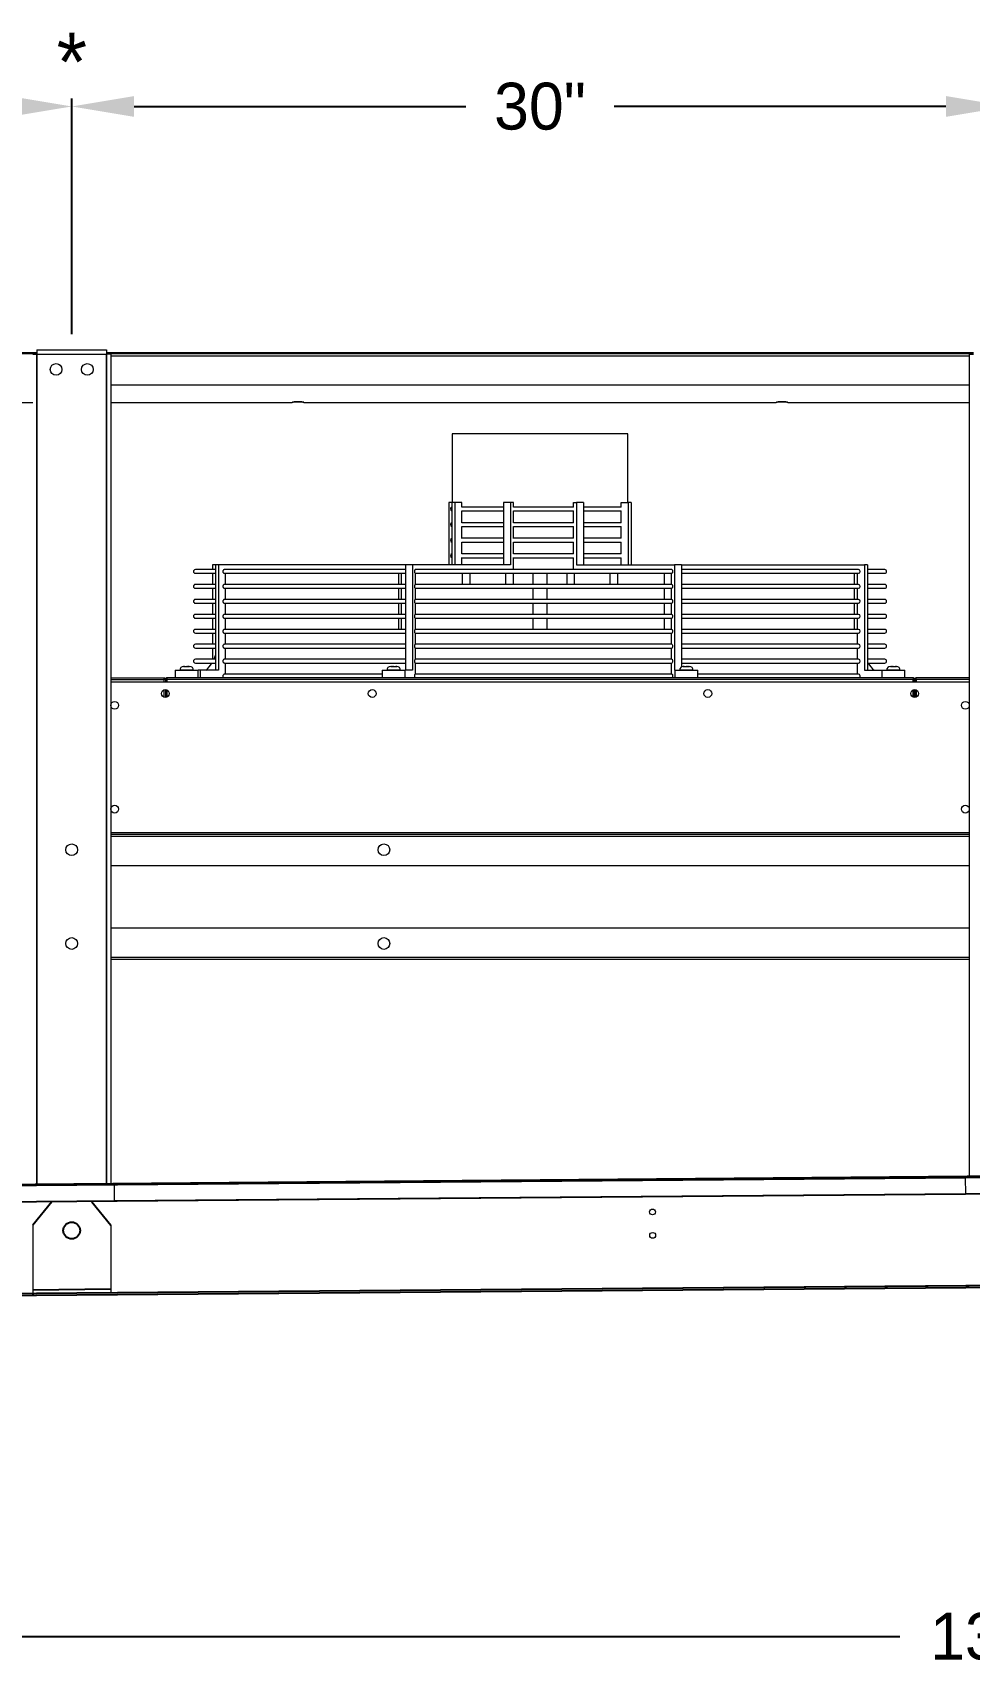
# Model space of a CAD drawing. Extents: x 6 to 271, y -23 to 146.
# Drawn here: x 154.5 to 184.5, y 37 to 89.3 of the extents above; entities that cross this region are included whole.
import ezdxf
from ezdxf.enums import TextEntityAlignment as Align

# ---------------------------------------------------------------- set-up
doc = ezdxf.new("R2010")
doc.units = 0
doc.header["$MEASUREMENT"] = 0
doc.layers.get('0').update_dxf_attribs({"linetype": 'CONTINUOUS'})
doc.layers.get('Defpoints').update_dxf_attribs({"linetype": 'CONTINUOUS'})
doc.dimstyles.get("Standard").update_dxf_attribs({"dimtxt": 1.5, "dimasz": 2, "dimexe": 0.25, "dimexo": 0.5, "dimgap": 0.75, "dimtad": 0, "dimtih": 1, "dimtoh": 1, "dimdec": 4, "dimzin": 0, "dimdsep": 46, "dimlunit": 5, "dimtxsty": 'STANDARD', "dimcen": 0.125, "dimclrd": 1, "dimclre": 1, "dimclrt": 1, "dimadec": 0, "dimazin": 0, "dimtfac": 1, "dimtdec": 4, "dimtofl": 0, "dimtmove": 0, "dimatfit": 3, "dimfxl": 1, "dimfrac": 2, "dimtolj": 1, "dimtzin": 0, "dimarcsym": 0})

# ---------------------------------------------------------------- blocks, each defined once
blk = doc.blocks.new('*D29')
at = {"color": 7, "lineweight": -2}
for p, q in [((125.207, 79.688), (125.207, 87.232)), ((127.207, 86.982), (135.332, 86.982)), ((153.707, 86.982), (145.582, 86.982)), ((155.707, 79.688), (155.707, 87.232))]:
    blk.add_line(p, q, dxfattribs=at)
at = {"color": 7}
for points in [[(127.207, 87.315), (127.207, 86.649), (125.207, 86.982)], [(153.707, 87.315), (153.707, 86.649), (155.707, 86.982)]]:
    blk.add_solid(points, dxfattribs=at)
at = {"layer": 'Defpoints', "color": 0}
for p in [(155.707, 86.982), (125.207, 79.188), (155.707, 79.188)]:
    blk.add_point(p, dxfattribs=at)
at = {"color": 7, "insert": (140.457, 86.982), "char_height": 1.5, "attachment_point": 5}
blk.add_mtext('\\A1;30 1/2"', dxfattribs=at)
blk = doc.blocks.new('*D30')
at = {"color": 7, "lineweight": -2}
for p, q in [((155.707, 79.688), (155.707, 87.232)), ((157.707, 86.982), (168.332, 86.982)), ((183.707, 86.982), (173.082, 86.982)), ((185.707, 79.688), (185.707, 87.232))]:
    blk.add_line(p, q, dxfattribs=at)
at = {"color": 7}
for points in [[(157.707, 87.315), (157.707, 86.649), (155.707, 86.982)], [(183.707, 87.315), (183.707, 86.649), (185.707, 86.982)]]:
    blk.add_solid(points, dxfattribs=at)
at = {"layer": 'Defpoints', "color": 0}
for p in [(185.707, 86.982), (155.707, 79.188), (185.707, 79.188)]:
    blk.add_point(p, dxfattribs=at)
at = {"color": 7, "insert": (170.707, 86.982), "char_height": 1.5, "attachment_point": 5}
blk.add_mtext('\\A1;30"', dxfattribs=at)
blk = doc.blocks.new('*D34')
at = {"color": 7, "lineweight": -2}
for p, q in [((252.728, 49.242), (252.728, 37.751)), ((117.732, 48.126), (117.732, 37.751)), ((119.732, 38.001), (182.23, 38.001)), ((250.728, 38.001), (188.23, 38.001))]:
    blk.add_line(p, q, dxfattribs=at)
at = {"color": 7}
for points in [[(119.732, 38.334), (119.732, 37.668), (117.732, 38.001)], [(250.728, 38.334), (250.728, 37.668), (252.728, 38.001)]]:
    blk.add_solid(points, dxfattribs=at)
at = {"layer": 'Defpoints', "color": 0}
for p in [(252.728, 49.742), (117.732, 48.626), (252.728, 38.001)]:
    blk.add_point(p, dxfattribs=at)
at = {"color": 7, "insert": (185.23, 38.001), "char_height": 1.5, "attachment_point": 5}
blk.add_mtext('\\A1;135"', dxfattribs=at)

msp = doc.modelspace()

# ---------------------------------------------------------------- linework, layer by layer
at = {"color": 7, "linetype": 'Continuous', "lineweight": 15}
for p, q in [((126.3216, 79.10391), (154.5926, 79.10391)), ((154.4571, 79.0522), (154.5916, 79.0522)), ((154.5916, 79.0522), (154.5916, 52.48777)), ((154.5926, 79.0522), (154.5916, 79.0522)), ((154.5926, 79.1877), (154.5926, 79.0532)), ((154.5926, 79.1877), (156.8216, 79.1877)), ((154.5926, 79.0532), (156.8216, 79.0532)), ((154.5926, 79.0522), (154.5926, 79.0532)), ((154.5926, 79.0522), (156.8216, 79.0522)), ((154.5926, 52.48778), (154.5926, 79.0522)), ((156.8216, 79.1877), (156.8216, 79.0532)), ((156.8216, 79.10391), (184.5926, 79.10391)), ((156.8216, 79.0522), (156.8216, 79.0532)), ((156.8216, 52.50624), (156.8216, 79.0522)), ((156.8226, 79.0522), (156.8216, 79.0522)), ((156.9571, 79.0522), (156.8226, 79.0522)), ((156.8226, 79.0522), (156.8226, 52.50625)), ((156.9571, 79.0522), (156.9571, 52.50736)), ((184.4571, 79.0522), (184.4571, 52.73517)), ((184.4571, 79.0522), (184.5916, 79.0522)), ((156.9571, 78.9992), (184.4571, 78.9992)), ((156.9571, 78.07045), (184.4571, 78.07045)), ((148.6446, 77.50837), (154.4571, 77.50837)), ((156.9571, 77.50837), (162.7696, 77.50837)), ((163.1446, 77.50837), (178.2696, 77.50837)), ((178.6446, 77.50837), (184.4571, 77.50837)), ((171.78339, 76.4987), (167.8946, 76.4987)), ((173.5196, 76.4987), (171.78339, 76.4987)), ((167.78988, 74.3077), (167.78988, 72.3127)), ((167.88326, 74.3077), (167.78988, 74.3077)), ((167.97663, 74.3077), (167.88326, 74.3077)), ((167.88326, 74.3077), (167.88326, 72.3127)), ((167.97663, 74.3077), (167.97663, 72.3127)), ((168.20206, 74.3077), (167.97663, 74.3077)), ((168.20206, 74.15688), (168.20206, 74.3077)), ((169.76285, 74.3077), (169.53742, 74.3077)), ((169.53742, 74.3077), (169.53742, 72.3127)), ((169.76285, 74.3077), (169.76285, 72.3127)), ((169.85623, 74.3077), (169.76285, 74.3077)), ((169.85623, 74.15688), (169.85623, 74.3077)), ((171.78339, 74.15781), (171.78339, 74.3077)), ((171.78339, 74.3077), (171.87677, 74.3077)), ((171.87677, 74.3077), (171.87677, 72.3127)), ((172.1022, 74.3077), (171.87677, 74.3077)), ((172.1022, 74.3077), (172.1022, 72.3127)), ((173.30551, 74.15781), (173.30551, 74.3077)), ((173.30551, 74.3077), (173.53093, 74.3077)), ((173.53093, 74.3077), (173.53093, 72.3127)), ((173.62431, 74.3077), (173.53093, 74.3077)), ((173.62431, 74.3077), (173.62431, 72.3127)), ((169.53742, 74.15781), (168.20206, 74.15781)), ((168.20206, 73.65688), (168.20206, 74.03875)), ((168.20206, 74.03781), (169.53742, 74.03781)), ((171.78339, 74.15781), (169.85623, 74.15781)), ((169.85623, 73.65688), (169.85623, 74.03875)), ((169.85623, 74.03781), (171.78339, 74.03781)), ((171.78339, 73.65781), (171.78339, 74.03781)), ((173.30551, 74.15781), (172.1022, 74.15781)), ((172.1022, 74.03781), (173.30551, 74.03781)), ((173.30551, 73.65781), (173.30551, 74.03781)), ((169.53742, 73.65781), (168.20206, 73.65781)), ((168.20206, 73.15688), (168.20206, 73.53875)), ((168.20206, 73.53781), (169.53742, 73.53781)), ((171.78339, 73.65781), (169.85623, 73.65781)), ((169.85623, 73.15688), (169.85623, 73.53875)), ((169.85623, 73.53781), (171.78339, 73.53781)), ((171.78339, 73.15781), (171.78339, 73.53781)), ((173.30551, 73.65781), (172.1022, 73.65781)), ((172.1022, 73.53781), (173.30551, 73.53781)), ((173.30551, 73.15781), (173.30551, 73.53781)), ((169.53742, 73.15781), (168.20206, 73.15781)), ((168.20206, 72.65688), (168.20206, 73.03875)), ((168.20206, 73.03781), (169.53742, 73.03781)), ((171.78339, 73.15781), (169.85623, 73.15781)), ((169.85623, 72.65688), (169.85623, 73.03875)), ((169.85623, 73.03781), (171.78339, 73.03781)), ((171.78339, 72.65781), (171.78339, 73.03781)), ((173.30551, 73.15781), (172.1022, 73.15781)), ((172.1022, 73.03781), (173.30551, 73.03781)), ((173.30551, 72.65781), (173.30551, 73.03781)), ((160.22008, 72.3127), (160.22008, 72.15781)), ((160.31345, 72.3127), (160.22008, 72.3127)), ((160.40683, 72.3127), (160.31345, 72.3127)), ((160.31345, 72.3127), (160.31345, 68.9317)), ((160.40683, 72.3127), (160.40683, 68.9317)), ((166.40191, 72.3127), (160.40683, 72.3127)), ((166.62733, 72.3127), (166.40191, 72.3127)), ((166.40191, 72.3127), (166.40191, 68.9317)), ((166.62733, 72.3127), (166.62733, 68.9317)), ((169.76285, 72.3127), (166.62733, 72.3127)), ((169.53742, 72.65781), (168.20206, 72.65781)), ((168.20206, 72.3127), (168.20206, 72.53875)), ((168.20206, 72.53781), (169.53742, 72.53781)), ((171.78339, 72.65781), (169.85623, 72.65781)), ((169.85623, 72.15781), (169.85623, 72.53875)), ((169.85623, 72.53781), (171.78339, 72.53781)), ((171.78339, 72.15781), (171.78339, 72.53781)), ((171.87677, 72.3127), (175.01229, 72.3127)), ((173.30551, 72.65781), (172.1022, 72.65781)), ((172.1022, 72.53781), (173.30551, 72.53781)), ((173.30551, 72.3127), (173.30551, 72.53781)), ((175.01229, 72.3127), (175.01229, 68.9317)), ((175.23771, 72.3127), (175.01229, 72.3127)), ((175.23771, 72.3127), (175.23771, 69.03979)), ((175.23771, 72.3127), (181.10074, 72.3127)), ((181.10074, 72.3127), (181.10074, 68.9317)), ((181.19412, 72.3127), (181.10074, 72.3127)), ((181.19412, 72.3127), (181.19412, 68.9317)), ((160.31345, 72.15781), (159.66698, 72.15781)), ((159.66698, 72.03781), (160.31345, 72.03781)), ((160.22008, 72.03781), (160.22008, 71.67915)), ((160.60323, 72.03781), (166.40191, 72.03781)), ((166.40191, 72.15781), (160.6033, 72.15781)), ((160.63225, 71.67915), (160.63225, 72.03781)), ((166.17648, 72.03781), (166.17648, 71.67915)), ((166.26986, 71.67915), (166.26986, 72.03781)), ((166.70869, 72.03781), (174.93197, 72.03781)), ((174.93197, 72.15781), (166.70882, 72.15781)), ((166.72071, 71.67915), (166.72071, 72.03781)), ((174.69348, 71.67915), (174.69348, 72.03781)), ((174.91891, 71.67915), (174.91891, 72.03781)), ((180.90683, 72.15781), (175.23771, 72.15781)), ((175.23771, 72.03781), (180.90683, 72.03781)), ((180.78194, 71.67915), (180.78194, 72.03781)), ((180.87532, 71.67915), (180.87532, 72.03781)), ((181.74721, 72.15781), (181.19412, 72.15781)), ((181.19412, 72.03781), (181.74721, 72.03781)), ((160.31345, 71.67915), (159.66698, 71.67915)), ((159.66698, 71.55915), (160.31345, 71.55915)), ((160.31345, 71.20048), (159.66698, 71.20048)), ((160.22008, 71.55915), (160.22008, 71.20048)), ((160.60323, 71.55915), (166.40191, 71.55915)), ((166.40191, 71.67915), (160.6033, 71.67915)), ((166.40191, 71.20048), (160.6033, 71.20048)), ((160.63225, 71.20048), (160.63225, 71.55915)), ((166.17648, 71.55915), (166.17648, 71.20048)), ((166.26986, 71.20048), (166.26986, 71.55915)), ((166.70869, 71.55915), (174.93197, 71.55915)), ((174.93197, 71.67915), (166.70882, 71.67915)), ((174.93197, 71.20048), (166.70882, 71.20048)), ((166.72071, 71.20048), (166.72071, 71.55915)), ((174.69348, 71.20048), (174.69348, 71.55915)), ((174.91891, 71.20048), (174.91891, 71.55915)), ((180.90683, 71.67915), (175.23771, 71.67915)), ((175.23771, 71.55915), (180.90683, 71.55915)), ((180.90683, 71.20048), (175.23771, 71.20048)), ((180.78194, 71.20048), (180.78194, 71.55915)), ((180.87532, 71.20048), (180.87532, 71.55915)), ((181.74721, 71.67915), (181.19412, 71.67915)), ((181.19412, 71.55915), (181.74721, 71.55915)), ((181.74721, 71.20048), (181.19412, 71.20048)), ((159.66698, 71.08048), (160.31345, 71.08048)), ((160.31345, 70.72182), (159.66698, 70.72182)), ((160.22008, 71.08048), (160.22008, 70.72182)), ((160.60323, 71.08048), (166.40191, 71.08048)), ((166.40191, 70.72182), (160.6033, 70.72182)), ((160.63225, 70.72182), (160.63225, 71.08048)), ((166.17648, 71.08048), (166.17648, 70.72182)), ((166.26986, 70.72182), (166.26986, 71.08048)), ((166.70869, 71.08048), (174.93197, 71.08048)), ((174.93197, 70.72182), (166.70882, 70.72182)), ((166.72071, 70.72182), (166.72071, 71.08048)), ((174.69348, 70.72182), (174.69348, 71.08048)), ((174.91891, 70.72182), (174.91891, 71.08048)), ((175.23771, 71.08048), (180.90683, 71.08048)), ((180.90683, 70.72182), (175.23771, 70.72182)), ((180.78194, 70.72182), (180.78194, 71.08048)), ((180.87532, 70.72182), (180.87532, 71.08048)), ((181.19412, 71.08048), (181.74721, 71.08048)), ((181.74721, 70.72182), (181.19412, 70.72182)), ((159.66698, 70.60182), (160.31345, 70.60182)), ((160.31345, 70.24315), (159.66698, 70.24315)), ((159.66698, 70.12315), (160.31345, 70.12315)), ((160.22008, 70.60182), (160.22008, 70.24315)), ((160.22008, 70.12315), (160.22008, 69.76448)), ((160.60323, 70.60182), (166.40191, 70.60182)), ((160.60323, 70.12315), (166.40191, 70.12315)), ((166.40191, 70.24315), (160.6033, 70.24315)), ((160.63225, 70.24315), (160.63225, 70.60182)), ((160.63225, 69.76448), (160.63225, 70.12315)), ((166.17648, 70.60182), (166.17648, 70.24315)), ((166.26986, 70.24315), (166.26986, 70.60182)), ((166.70869, 70.60182), (174.93197, 70.60182)), ((166.70869, 70.12315), (174.93197, 70.12315)), ((174.93197, 70.24315), (166.70882, 70.24315)), ((166.72071, 70.24315), (166.72071, 70.60182)), ((166.72071, 69.76448), (166.72071, 70.12315)), ((174.69348, 70.24315), (174.69348, 70.60182)), ((174.91891, 70.24315), (174.91891, 70.60182)), ((174.91891, 69.76448), (174.91891, 70.12315)), ((175.23771, 70.60182), (180.90683, 70.60182)), ((180.90683, 70.24315), (175.23771, 70.24315)), ((175.23771, 70.12315), (180.90683, 70.12315)), ((180.78194, 70.24315), (180.78194, 70.60182)), ((180.87532, 70.24315), (180.87532, 70.60182)), ((180.87532, 69.76448), (180.87532, 70.12315)), ((181.19412, 70.60182), (181.74721, 70.60182)), ((181.74721, 70.24315), (181.19412, 70.24315)), ((181.19412, 70.12315), (181.74721, 70.12315)), ((160.31345, 69.76448), (159.66698, 69.76448)), ((159.66698, 69.64448), (160.31345, 69.64448)), ((160.22008, 69.64448), (160.22008, 69.28582)), ((160.60323, 69.64448), (166.40191, 69.64448)), ((166.40191, 69.76448), (160.6033, 69.76448)), ((160.63225, 69.28582), (160.63225, 69.64448)), ((166.70869, 69.64448), (174.93197, 69.64448)), ((174.93197, 69.76448), (166.70882, 69.76448)), ((166.72071, 69.28582), (166.72071, 69.64448)), ((174.91891, 69.28582), (174.91891, 69.64448)), ((180.90683, 69.76448), (175.23771, 69.76448)), ((175.23771, 69.64448), (180.90683, 69.64448)), ((180.87532, 69.28582), (180.87532, 69.64448)), ((181.74721, 69.76448), (181.19412, 69.76448)), ((181.19412, 69.64448), (181.74721, 69.64448)), ((160.31345, 69.28582), (159.66698, 69.28582)), ((159.66698, 69.16582), (160.31345, 69.16582)), ((160.60323, 69.16582), (166.40191, 69.16582)), ((166.40191, 69.28582), (160.6033, 69.28582)), ((160.63225, 68.80715), (160.63225, 69.16582)), ((166.70869, 69.16582), (174.93197, 69.16582)), ((174.93197, 69.28582), (166.70882, 69.28582)), ((166.72071, 68.80715), (166.72071, 69.16582)), ((174.91891, 68.80715), (174.91891, 69.16582)), ((180.90683, 69.28582), (175.23771, 69.28582)), ((175.23771, 69.16582), (180.90683, 69.16582)), ((180.87532, 68.80715), (180.87532, 69.16582)), ((181.74721, 69.28582), (181.19412, 69.28582)), ((181.19412, 69.16582), (181.74721, 69.16582)), ((156.9571, 68.6877), (158.6561, 68.6877)), ((156.9571, 68.6367), (158.6561, 68.6367)), ((156.9571, 68.5627), (184.4571, 68.5627)), ((158.6561, 68.6877), (158.6561, 68.6367)), ((158.6561, 68.6367), (158.6561, 68.5627)), ((158.7071, 68.6367), (158.6571, 68.6367)), ((158.6571, 68.6367), (158.6571, 68.5627)), ((158.7071, 68.6389), (158.7071, 68.5627)), ((158.7549, 68.6389), (158.7071, 68.6389)), ((158.7549, 68.6389), (158.7549, 68.5627)), ((182.6583, 68.6877), (158.7559, 68.6877)), ((158.7559, 68.6877), (158.7559, 68.6389)), ((182.6583, 68.6389), (158.7559, 68.6389)), ((158.7559, 68.6389), (158.7559, 68.5627)), ((159.02057, 68.9317), (159.04866, 68.9317)), ((159.04866, 68.9317), (159.75857, 68.9317)), ((159.60832, 68.9327), (159.17082, 68.9327)), ((159.29482, 69.0567), (159.29497, 69.0567)), ((159.29771, 69.0567), (159.29497, 69.0567)), ((159.29771, 69.0567), (159.30821, 69.0567)), ((159.31889, 69.0567), (159.30821, 69.0567)), ((159.31889, 69.0567), (159.39493, 69.0567)), ((159.40648, 69.0567), (159.39493, 69.0567)), ((159.41276, 69.0567), (159.40648, 69.0567)), ((159.41276, 69.0567), (159.43813, 69.0567)), ((159.45268, 69.0567), (159.43813, 69.0567)), ((159.45268, 69.0567), (159.48432, 69.0567)), ((159.82386, 68.9317), (159.75857, 68.9317)), ((159.82386, 68.9317), (159.82386, 68.6877)), ((160.40683, 68.9317), (159.82386, 68.9317)), ((165.65023, 68.80715), (160.6033, 68.80715)), ((165.65023, 68.9317), (165.67831, 68.9317)), ((165.67831, 68.9317), (166.38823, 68.9317)), ((166.23798, 68.9327), (165.80047, 68.9327)), ((165.92448, 69.0567), (165.95612, 69.0567)), ((165.97066, 69.0567), (165.95612, 69.0567)), ((165.97066, 69.0567), (165.99603, 69.0567)), ((166.00231, 69.0567), (165.99603, 69.0567)), ((166.01387, 69.0567), (166.00231, 69.0567)), ((166.01387, 69.0567), (166.08991, 69.0567)), ((166.10058, 69.0567), (166.08991, 69.0567)), ((166.10058, 69.0567), (166.11109, 69.0567)), ((166.11382, 69.0567), (166.11109, 69.0567)), ((166.11382, 69.0567), (166.11398, 69.0567)), ((166.62733, 68.9317), (166.38823, 68.9317)), ((174.93197, 68.80715), (166.70882, 68.80715)), ((175.01229, 68.9317), (175.02597, 68.9317)), ((175.02597, 68.9317), (175.05406, 68.9317)), ((175.05406, 68.9317), (175.76397, 68.9317)), ((175.19287, 68.9327), (175.17622, 68.9327)), ((175.61372, 68.9327), (175.19287, 68.9327)), ((175.30022, 69.0567), (175.30037, 69.0567)), ((175.3031, 69.0567), (175.30037, 69.0567)), ((175.3031, 69.0567), (175.31361, 69.0567)), ((175.32429, 69.0567), (175.31361, 69.0567)), ((175.32429, 69.0567), (175.40033, 69.0567)), ((175.41188, 69.0567), (175.40033, 69.0567)), ((175.41816, 69.0567), (175.41188, 69.0567)), ((175.41816, 69.0567), (175.44353, 69.0567)), ((175.45807, 69.0567), (175.44353, 69.0567)), ((175.45807, 69.0567), (175.48972, 69.0567)), ((180.90683, 68.80715), (175.76397, 68.80715)), ((181.10074, 68.9317), (181.65562, 68.9317)), ((181.65562, 68.9317), (181.68371, 68.9317)), ((181.68371, 68.9317), (182.39362, 68.9317)), ((181.94091, 68.9327), (181.80587, 68.9327)), ((181.92987, 69.0567), (181.96152, 69.0567)), ((182.24337, 68.9327), (181.94091, 68.9327)), ((181.97606, 69.0567), (181.96152, 69.0567)), ((181.97606, 69.0567), (182.00143, 69.0567)), ((182.00771, 69.0567), (182.00143, 69.0567)), ((182.01926, 69.0567), (182.00771, 69.0567)), ((182.01926, 69.0567), (182.0953, 69.0567)), ((182.10598, 69.0567), (182.0953, 69.0567)), ((182.10598, 69.0567), (182.11649, 69.0567)), ((182.11922, 69.0567), (182.11649, 69.0567)), ((182.11922, 69.0567), (182.11937, 69.0567)), ((182.6583, 68.6877), (182.6583, 68.6389)), ((182.6583, 68.6389), (182.6583, 68.5627)), ((182.6593, 68.6389), (182.7071, 68.6389)), ((182.6593, 68.5627), (182.6593, 68.6389)), ((182.7071, 68.5627), (182.7071, 68.6389)), ((182.7571, 68.6367), (182.7071, 68.6367)), ((182.7571, 68.6367), (182.7571, 68.5627)), ((182.7581, 68.6367), (182.7581, 68.6877)), ((184.4571, 68.6877), (182.7581, 68.6877)), ((182.7581, 68.5627), (182.7581, 68.6367)), ((184.4571, 68.6367), (182.7581, 68.6367)), ((158.6561, 68.30182), (158.6561, 68.07358)), ((158.6571, 68.30226), (158.6571, 68.07313)), ((158.7071, 68.3127), (158.7071, 68.0627)), ((158.7549, 68.3032), (158.7549, 68.0722)), ((158.7559, 68.30278), (158.7559, 68.07262)), ((182.6583, 68.30278), (182.6583, 68.07262)), ((182.6593, 68.0722), (182.6593, 68.3032)), ((182.7071, 68.0627), (182.7071, 68.3127)), ((182.7571, 68.30226), (182.7571, 68.07313)), ((182.7581, 68.07358), (182.7581, 68.30182)), ((156.9571, 63.7387), (184.4571, 63.7387)), ((156.9571, 63.7377), (184.4571, 63.7377)), ((156.9571, 63.6877), (184.4571, 63.6877)), ((156.9571, 63.6242), (184.4571, 63.6242)), ((156.9571, 62.6877), (184.4571, 62.6877)), ((156.9571, 60.6877), (184.4571, 60.6877)), ((156.9571, 59.7512), (184.4571, 59.7512)), ((156.9571, 59.6877), (184.4571, 59.6877)), ((157.07641, 52.50772), (184.32548, 52.73293)), ((157.07641, 52.50772), (157.07677, 52.46353)), ((157.07677, 52.46353), (184.32584, 52.68874)), ((157.081, 51.95182), (157.07677, 52.46353)), ((184.32584, 52.68874), (184.32548, 52.73293)), ((184.32584, 52.68874), (184.33007, 52.17702)), ((156.9571, 51.95009), (184.4571, 52.17737)), ((184.33007, 52.17702), (157.081, 51.95182)), ((154.4571, 51.17393), (154.4571, 48.96027)), ((156.9571, 51.17393), (156.9571, 49.00126)), ((156.9571, 49.00099), (184.4571, 49.22827)), ((156.9571, 48.94998), (184.4571, 49.17726))]:
    msp.add_line(p, q, dxfattribs=at)
at = {"color": 7}
for p, q in [((123.82755, 52.23293), (247.5733, 53.258)), ((247.57368, 53.21147), (123.82793, 52.1864)), ((123.83214, 51.67632), (247.4571, 52.69805)), ((155.06764, 51.91968), (154.4571, 51.17393)), ((156.34655, 51.91968), (156.9571, 51.17393)), ((247.4571, 49.74894), (123.9571, 48.72825)), ((123.9571, 48.67725), (247.4571, 49.69794)), ((156.9571, 49.12626), (154.4571, 49.08527)), ((154.4571, 48.96027), (154.4571, 48.90927))]:
    msp.add_line(p, q, dxfattribs=at)
at = {"color": 7, "linetype": 'Continuous', "lineweight": 15, "flags": 128}
for points in [[(162.7696, 77.50837), (162.77719, 77.51443), (162.79936, 77.51999), (162.83431, 77.52461), (162.87921, 77.52792), (162.93041, 77.52964), (162.98378, 77.52964), (163.03499, 77.52792), (163.07988, 77.52461), (163.11483, 77.51999), (163.137, 77.51443), (163.1446, 77.50837)], [(163.1446, 77.50837), (163.13693, 77.51442), (163.11473, 77.51997), (163.07978, 77.52459), (163.03491, 77.52789), (162.98376, 77.52961), (162.93044, 77.52961), (162.87928, 77.52789), (162.83441, 77.52459), (162.79946, 77.51997), (162.77726, 77.51442), (162.7696, 77.50837)], [(178.2696, 77.50837), (178.27719, 77.51443), (178.29936, 77.51999), (178.33431, 77.52461), (178.37921, 77.52792), (178.43041, 77.52964), (178.48378, 77.52964), (178.53499, 77.52792), (178.57988, 77.52461), (178.61483, 77.51999), (178.637, 77.51443), (178.6446, 77.50837)], [(178.6446, 77.50837), (178.63693, 77.51442), (178.61473, 77.51997), (178.57978, 77.52459), (178.53491, 77.52789), (178.48375, 77.52961), (178.43044, 77.52961), (178.37928, 77.52789), (178.33441, 77.52459), (178.29946, 77.51997), (178.27726, 77.51442), (178.2696, 77.50837)], [(174.93197, 72.15781), (174.93202, 72.15781), (174.9413, 72.15264), (174.94898, 72.13811), (174.95376, 72.11671), (174.95482, 72.09208), (174.95199, 72.06844), (174.94574, 72.0498), (174.93714, 72.03935), (174.93197, 72.03781)], [(174.93197, 71.67915), (174.93622, 71.67811), (174.94459, 71.66927), (174.951, 71.6527), (174.95448, 71.63094), (174.95448, 71.60736), (174.951, 71.5856), (174.94459, 71.56902), (174.93622, 71.56019), (174.93197, 71.55915)], [(174.93197, 71.20048), (174.93622, 71.19944), (174.94459, 71.19061), (174.951, 71.17403), (174.95448, 71.15227), (174.95448, 71.12869), (174.951, 71.10693), (174.94459, 71.09036), (174.93622, 71.08152), (174.93197, 71.08048)], [(174.93197, 70.72182), (174.93622, 70.72078), (174.94459, 70.71194), (174.951, 70.69537), (174.95448, 70.67361), (174.95448, 70.65003), (174.951, 70.62827), (174.94459, 70.61169), (174.93622, 70.60285), (174.93197, 70.60182)], [(174.93197, 70.24315), (174.93622, 70.24211), (174.94459, 70.23328), (174.951, 70.2167), (174.95448, 70.19494), (174.95448, 70.17136), (174.951, 70.1496), (174.94459, 70.13302), (174.93622, 70.12419), (174.93197, 70.12315)], [(174.93197, 69.76448), (174.93622, 69.76345), (174.94459, 69.75461), (174.951, 69.73803), (174.95448, 69.71627), (174.95448, 69.6927), (174.951, 69.67094), (174.94459, 69.65436), (174.93622, 69.64552), (174.93197, 69.64448)], [(160.31345, 69.43062), (160.2749, 69.31437), (160.26293, 69.28582)], [(174.93197, 69.28582), (174.93622, 69.28478), (174.94459, 69.27594), (174.951, 69.25937), (174.95448, 69.23761), (174.95448, 69.21403), (174.951, 69.19227), (174.94459, 69.17569), (174.93622, 69.16686), (174.93197, 69.16582)], [(174.93197, 68.80715), (174.93648, 68.80598), (174.94491, 68.79671), (174.95129, 68.77955), (174.9546, 68.75726), (174.95431, 68.73335), (174.95291, 68.72257)], [(184.33008, 52.17632), (184.33008, 52.17641), (184.33008, 52.17651), (184.33008, 52.17661), (184.33007, 52.1767), (184.33007, 52.17679), (184.33007, 52.17687), (184.33007, 52.17695), (184.33007, 52.17702)]]:
    msp.add_lwpolyline(points, dxfattribs=at)
at = {"color": 7, "linetype": 'Continuous', "lineweight": 15}
for centre, radius in [((155.2071, 78.5627), 0.1875), ((156.2071, 78.5627), 0.1875), ((158.7071, 68.1877), 0.125), ((165.3321, 68.1877), 0.125), ((176.0821, 68.1877), 0.125), ((182.7071, 68.1877), 0.125), ((157.0821, 67.8127), 0.125), ((184.3321, 67.8127), 0.125), ((157.0821, 64.4887), 0.125), ((184.3321, 64.4887), 0.125), ((155.7071, 63.1877), 0.1875), ((165.7071, 63.1877), 0.1875), ((155.7071, 60.1877), 0.1875), ((165.7071, 60.1877), 0.1875), ((174.30955, 51.59348), 0.09375), ((174.31575, 50.84351), 0.09375)]:
    msp.add_circle(centre, radius, dxfattribs=at)
at = {"color": 7}
msp.add_circle((155.7071, 50.99825), 0.26853, dxfattribs=at)
at = {"color": 7, "linetype": 'Continuous', "lineweight": 15}
for centre, radius, start, end in [((167.8946, 74.09781), 0.06, 100.892283, 259.107717), ((167.8946, 73.59781), 0.06, 100.892283, 259.107717), ((167.8946, 73.09781), 0.06, 100.892283, 259.107717), ((167.8946, 72.59781), 0.06, 100.892283, 259.107717), ((159.66698, 72.09781), 0.06, 90, 270), ((180.90366, 72.09781), 0.06008, 273.026725, 86.973275), ((181.74721, 72.09781), 0.06, 270, 90), ((159.66698, 71.61915), 0.06, 90, 270), ((159.66698, 71.14048), 0.06, 90, 270), ((180.90354, 71.61915), 0.06009, 273.145094, 86.854906), ((180.90354, 71.14048), 0.06009, 273.143533, 86.856467), ((181.74721, 71.61915), 0.06, 270, 90), ((181.74721, 71.14048), 0.06, 270, 90), ((159.66698, 70.66182), 0.06, 90, 270), ((180.90354, 70.66182), 0.06009, 273.145094, 86.854906), ((181.74721, 70.66182), 0.06, 270, 90), ((159.66698, 70.18315), 0.06, 90, 270), ((180.90354, 70.18315), 0.06009, 273.143533, 86.856467), ((181.74721, 70.18315), 0.06, 270, 90), ((159.66698, 69.70448), 0.06, 90, 270), ((180.90354, 69.70448), 0.06009, 273.145094, 86.854906), ((181.74721, 69.70448), 0.06, 270, 90), ((159.66698, 69.22582), 0.06, 90, 270), ((159.3468, 69.6867), 1, 310.97463, 328.608789), ((180.90354, 69.22582), 0.06009, 273.145094, 86.854906), ((182.0674, 69.6867), 1, 211.391211, 229.02537), ((181.74721, 69.22582), 0.06, 270, 90), ((158.6561, 68.6367), 0.051, 0, 90), ((158.6561, 68.6367), 0.001, 0, 90), ((158.7559, 68.6389), 0.0488, 90, 180), ((158.7559, 68.6389), 0.001, 90, 180), ((159.29482, 68.9327), 0.124, 90, 180), ((159.48432, 68.9327), 0.124, 0, 90), ((165.92448, 68.9327), 0.124, 90, 180), ((166.11398, 68.9327), 0.124, 0, 90), ((175.30022, 68.9327), 0.124, 90, 180), ((175.48972, 68.9327), 0.124, 0, 90), ((180.90335, 68.74766), 0.05959, 335.099263, 86.648545), ((181.92987, 68.9327), 0.124, 90, 180), ((182.11937, 68.9327), 0.124, 0, 90), ((182.6583, 68.6389), 0.0488, 360, 90), ((182.6583, 68.6389), 0.001, 0, 90), ((182.7581, 68.6367), 0.051, 90, 180), ((182.7581, 68.6367), 0.001, 90, 180), ((157.12855, 51.95194), 0.04755, 180.144636, 180.996487)]:
    msp.add_arc(centre, radius, start, end, dxfattribs=at)
for points in [[(154.5926, 79.0627), (126.3216, 79.0627)], [(184.5926, 79.0627), (156.8216, 79.0627)], [(148.6446, 77.50795), (154.4571, 77.50795)], [(156.9571, 77.50795), (162.7696, 77.50795)], [(163.1446, 77.50795), (178.2696, 77.50795)], [(178.6446, 77.50795), (184.4571, 77.50795)], [(167.8946, 76.4987), (167.8946, 74.3077)], [(173.5196, 74.3077), (173.5196, 76.4987)], [(168.21697, 72.03781), (168.21697, 71.67915)], [(168.46697, 71.67915), (168.46697, 72.03781)], [(169.60243, 72.03781), (169.60243, 71.67915)], [(169.85243, 71.67915), (169.85243, 72.03781)], [(170.4806, 72.03781), (170.4806, 71.67915)], [(170.9336, 71.67915), (170.9336, 72.03781)], [(171.56177, 72.03781), (171.56177, 71.67915)], [(171.81177, 71.67915), (171.81177, 72.03781)], [(172.94723, 72.03781), (172.94723, 71.67915)], [(173.19723, 71.67915), (173.19723, 72.03781)], [(170.4806, 71.55915), (170.4806, 71.20048)], [(170.9336, 71.20048), (170.9336, 71.55915)], [(170.4806, 71.08048), (170.4806, 70.72182)], [(170.9336, 70.72182), (170.9336, 71.08048)], [(170.4806, 70.60182), (170.4806, 70.24315)], [(170.9336, 70.24315), (170.9336, 70.60182)], [(159.02057, 68.9317), (159.02057, 68.6877)], [(159.17082, 68.9327), (159.17082, 68.9317)], [(159.29497, 69.0567), (159.291, 69.05663)], [(159.291, 69.05663), (159.29771, 69.0567)], [(159.30821, 69.0567), (159.31492, 69.05663)], [(159.31492, 69.05663), (159.31889, 69.0567)], [(159.39493, 69.0567), (159.39658, 69.05663)], [(159.39658, 69.05663), (159.41276, 69.0567)], [(159.43813, 69.0567), (159.45432, 69.05663)], [(159.45432, 69.05663), (159.45268, 69.0567)], [(159.60832, 68.9317), (159.60832, 68.9327)], [(159.75857, 68.6877), (159.75857, 68.9317)], [(165.65023, 68.9317), (165.65023, 68.6877)], [(165.80047, 68.9327), (165.80047, 68.9317)], [(165.95612, 69.0567), (165.95448, 69.05663)], [(165.95448, 69.05663), (165.97066, 69.0567)], [(165.99603, 69.0567), (166.01222, 69.05663)], [(166.01222, 69.05663), (166.01387, 69.0567)], [(166.08991, 69.0567), (166.09388, 69.05663)], [(166.09388, 69.05663), (166.10058, 69.0567)], [(166.11109, 69.0567), (166.1178, 69.05663)], [(166.1178, 69.05663), (166.11382, 69.0567)], [(166.23798, 68.9317), (166.23798, 68.9327)], [(166.38823, 68.6877), (166.38823, 68.9317)], [(175.02597, 68.9317), (175.02597, 68.6877)], [(175.17622, 68.9327), (175.17622, 68.9317)], [(175.30037, 69.0567), (175.2964, 69.05663)], [(175.2964, 69.05663), (175.3031, 69.0567)], [(175.31361, 69.0567), (175.32031, 69.05663)], [(175.32031, 69.05663), (175.32429, 69.0567)], [(175.40033, 69.0567), (175.40198, 69.05663)], [(175.40198, 69.05663), (175.41816, 69.0567)], [(175.44353, 69.0567), (175.45972, 69.05663)], [(175.45972, 69.05663), (175.45807, 69.0567)], [(175.61372, 68.9317), (175.61372, 68.9327)], [(175.76397, 68.6877), (175.76397, 68.9317)], [(181.65562, 68.9317), (181.65562, 68.6877)], [(181.80587, 68.9327), (181.80587, 68.9317)], [(181.96152, 69.0567), (181.95987, 69.05663)], [(181.95987, 69.05663), (181.97606, 69.0567)], [(182.00143, 69.0567), (182.01762, 69.05663)], [(182.01762, 69.05663), (182.01926, 69.0567)], [(182.0953, 69.0567), (182.09928, 69.05663)], [(182.09928, 69.05663), (182.10598, 69.0567)], [(182.11649, 69.0567), (182.12319, 69.05663)], [(182.12319, 69.05663), (182.11922, 69.0567)], [(182.24337, 68.9317), (182.24337, 68.9327)], [(182.39362, 68.6877), (182.39362, 68.9317)]]:
    msp.add_open_spline(points, degree=1, dxfattribs=at)
for points, knots in [([(178.6446, 77.50837), (178.6446, 77.50837), (178.6446, 77.50837), (178.6446, 77.50837), (178.6446, 77.50837), (178.6446, 77.50837), (178.6446, 77.50837)], [0, 0, 0, 0, 1, 1, 1, 1.00000059, 1.00000059, 1.00000059, 1.00000059]), ([(160.60927, 72.1566), (160.60608, 72.15714), (160.59672, 72.15872), (160.58114, 72.1539), (160.56519, 72.14309), (160.5535, 72.12684), (160.54742, 72.10741), (160.54763, 72.08687), (160.55411, 72.06761), (160.56613, 72.05161), (160.58229, 72.04133), (160.59647, 72.03691), (160.60431, 72.03828), (160.60601, 72.03857)], [0, 0, 0, 0, 0.05277535, 0.15493474, 0.25708378, 0.35921137, 0.46132298, 0.56340738, 0.66548937, 0.76757477, 0.86968129, 0.971814, 1, 1, 1, 1]), ([(166.71125, 72.15707), (166.71094, 72.15728), (166.70813, 72.1592), (166.70249, 72.15639), (166.6954, 72.14825), (166.68976, 72.13377), (166.68627, 72.11542), (166.6853, 72.09503), (166.68697, 72.07499), (166.69109, 72.05743), (166.69719, 72.04476), (166.70346, 72.03805), (166.70744, 72.0385), (166.70884, 72.03866)], [0, 0, 0, 0, 0.01292206, 0.11640417, 0.21988569, 0.32335496, 0.42680024, 0.53022598, 0.63363455, 0.73704782, 0.84047667, 0.94393021, 1, 1, 1, 1]), ([(160.60932, 71.19933), (160.60532, 71.19985), (160.59512, 71.20117), (160.57896, 71.19554), (160.56344, 71.18395), (160.5524, 71.16719), (160.54709, 71.1475), (160.54811, 71.12698), (160.55534, 71.10805), (160.56798, 71.09259), (160.58452, 71.08316), (160.59809, 71.07935), (160.60511, 71.0808), (160.60602, 71.08099)], [0, 0, 0, 0, 0.06582199, 0.16795446, 0.27009384, 0.37220386, 0.47429936, 0.57636872, 0.67843962, 0.78051312, 0.88261079, 0.98473469, 1, 1, 1, 1]), ([(160.60927, 71.67793), (160.60608, 71.67847), (160.59672, 71.68005), (160.58115, 71.67523), (160.56519, 71.66442), (160.5535, 71.64817), (160.54742, 71.62875), (160.54763, 71.6082), (160.55411, 71.58894), (160.56613, 71.57294), (160.58229, 71.56266), (160.59647, 71.55825), (160.60431, 71.55961), (160.60601, 71.5599)], [0, 0, 0, 0, 0.05277589, 0.15493649, 0.25708537, 0.3592128, 0.46131862, 0.56340881, 0.66549064, 0.76757128, 0.86968074, 0.97181329, 1, 1, 1, 1]), ([(166.71128, 71.19927), (166.70976, 71.19982), (166.70568, 71.20129), (166.69908, 71.19607), (166.69256, 71.18485), (166.68785, 71.16834), (166.6855, 71.14878), (166.68575, 71.12824), (166.68859, 71.10915), (166.69371, 71.09339), (166.70048, 71.08365), (166.70588, 71.07949), (166.70862, 71.08065), (166.70883, 71.08073)], [0, 0, 0, 0, 0.061161795, 0.164611594, 0.268051264, 0.371475691, 0.474875192, 0.578252812, 0.68162386, 0.785005955, 0.888408067, 0.991834522, 1, 1, 1, 1]), ([(166.71125, 71.6784), (166.71094, 71.67861), (166.70813, 71.68053), (166.70249, 71.67772), (166.6954, 71.66959), (166.68976, 71.65511), (166.68627, 71.63675), (166.6853, 71.61636), (166.68697, 71.59632), (166.69109, 71.57877), (166.69719, 71.56609), (166.70346, 71.55938), (166.70744, 71.55984), (166.70884, 71.56)], [0, 0, 0, 0, 0.01292208, 0.11640434, 0.21988855, 0.32335376, 0.42680459, 0.5302245, 0.63363911, 0.7370474, 0.8404764, 0.94393009, 1, 1, 1, 1]), ([(160.60932, 70.72067), (160.60532, 70.72118), (160.59512, 70.7225), (160.57896, 70.71687), (160.56344, 70.70529), (160.5524, 70.68853), (160.54709, 70.66883), (160.54811, 70.64832), (160.55534, 70.62938), (160.56798, 70.61392), (160.58452, 70.6045), (160.59809, 70.60068), (160.60511, 70.60214), (160.60602, 70.60232)], [0, 0, 0, 0, 0.06582209, 0.16795635, 0.27009588, 0.37220607, 0.47429603, 0.57637149, 0.67844255, 0.78051178, 0.88260961, 0.98473466, 1, 1, 1, 1]), ([(166.71128, 70.7206), (166.70976, 70.72115), (166.70568, 70.72262), (166.69908, 70.7174), (166.69256, 70.70619), (166.68785, 70.68968), (166.6855, 70.67011), (166.68575, 70.64958), (166.68859, 70.63048), (166.69371, 70.61472), (166.70048, 70.60499), (166.70588, 70.60082), (166.70862, 70.60198), (166.70883, 70.60206)], [0, 0, 0, 0, 0.06116227, 0.16461354, 0.26805317, 0.37147756, 0.47487127, 0.57825487, 0.68162588, 0.78500793, 0.88840698, 0.99183453, 1, 1, 1, 1]), ([(160.60932, 70.242), (160.60532, 70.24252), (160.59512, 70.24384), (160.57896, 70.23821), (160.56344, 70.22662), (160.5524, 70.20986), (160.54709, 70.19017), (160.54811, 70.16965), (160.55534, 70.15071), (160.56798, 70.13526), (160.58452, 70.12583), (160.59809, 70.12202), (160.60511, 70.12347), (160.60602, 70.12366)], [0, 0, 0, 0, 0.06582199, 0.16795446, 0.27009384, 0.37220386, 0.47429936, 0.57636872, 0.67843962, 0.78051312, 0.88261079, 0.98473469, 1, 1, 1, 1]), ([(166.71128, 70.24194), (166.70976, 70.24249), (166.70568, 70.24396), (166.69908, 70.23873), (166.69256, 70.22752), (166.68785, 70.21101), (166.6855, 70.19144), (166.68575, 70.17091), (166.68859, 70.15181), (166.69371, 70.13606), (166.70048, 70.12632), (166.70588, 70.12216), (166.70862, 70.12331), (166.70883, 70.1234)], [0, 0, 0, 0, 0.061161795, 0.164611594, 0.268051264, 0.371475691, 0.474875192, 0.578252812, 0.68162386, 0.785005955, 0.888408067, 0.991834522, 1, 1, 1, 1]), ([(160.60927, 69.76327), (160.60608, 69.76381), (160.59672, 69.76539), (160.58115, 69.76057), (160.56519, 69.74976), (160.5535, 69.73351), (160.54742, 69.71408), (160.54763, 69.69354), (160.55411, 69.67428), (160.56613, 69.65828), (160.58229, 69.648), (160.59647, 69.64359), (160.60431, 69.64495), (160.60601, 69.64524)], [0, 0, 0, 0, 0.05277543, 0.15493633, 0.25708231, 0.35921473, 0.46132086, 0.56341136, 0.66549349, 0.76757443, 0.8696811, 0.97181396, 1, 1, 1, 1]), ([(166.71125, 69.76374), (166.71094, 69.76395), (166.70813, 69.76587), (166.70249, 69.76306), (166.6954, 69.75492), (166.68976, 69.74044), (166.68627, 69.72209), (166.6853, 69.7017), (166.68697, 69.68166), (166.69109, 69.66411), (166.69719, 69.65143), (166.70346, 69.64472), (166.70744, 69.64517), (166.70884, 69.64533)], [0, 0, 0, 0, 0.01292208, 0.11640434, 0.21988855, 0.32335376, 0.42680459, 0.5302245, 0.63363911, 0.7370474, 0.8404764, 0.94393009, 1, 1, 1, 1]), ([(160.60927, 69.28461), (160.60608, 69.28514), (160.59672, 69.28672), (160.58114, 69.2819), (160.56519, 69.2711), (160.5535, 69.25484), (160.54742, 69.23542), (160.54763, 69.21487), (160.55411, 69.19561), (160.56613, 69.17961), (160.58229, 69.16933), (160.59647, 69.16492), (160.60431, 69.16628), (160.60601, 69.16658)], [0, 0, 0, 0, 0.05277536, 0.15493477, 0.25708384, 0.35921144, 0.46132026, 0.56340766, 0.66548967, 0.76757279, 0.86968088, 0.97181361, 1, 1, 1, 1]), ([(166.71125, 69.28507), (166.71094, 69.28528), (166.70813, 69.2872), (166.70249, 69.28439), (166.6954, 69.27626), (166.68976, 69.26178), (166.68627, 69.24342), (166.6853, 69.22303), (166.68697, 69.203), (166.69109, 69.18544), (166.69719, 69.17276), (166.70346, 69.16605), (166.70744, 69.16651), (166.70884, 69.16667)], [0, 0, 0, 0, 0.01292206, 0.11640415, 0.21988691, 0.32335405, 0.42680201, 0.53022773, 0.63363627, 0.73704696, 0.84047768, 0.94393018, 1, 1, 1, 1]), ([(160.60933, 68.80602), (160.60525, 68.80653), (160.59495, 68.80782), (160.57873, 68.8021), (160.56327, 68.79044), (160.55228, 68.77362), (160.54711, 68.75393), (160.54786, 68.73617), (160.55136, 68.72623), (160.55265, 68.72257)], [0, 0, 0, 0, 0.1054122, 0.26575897, 0.42610365, 0.58640714, 0.74668385, 0.90692327, 1, 1, 1, 1]), ([(166.71125, 68.80594), (166.71018, 68.80646), (166.70657, 68.80821), (166.7003, 68.804), (166.69355, 68.79386), (166.68848, 68.77804), (166.68574, 68.7589), (166.68545, 68.73943), (166.68702, 68.72782), (166.68774, 68.72257)], [0, 0, 0, 0, 0.06751503, 0.22768784, 0.38785199, 0.54799885, 0.7081088, 0.86818374, 1, 1, 1, 1])]:
    msp.add_open_spline(points, degree=3, knots=knots, dxfattribs=at)

# ---------------------------------------------------------------- texts
at = {"color": 7}
msp.add_text('*', height=1.87063, dxfattribs=at).set_placement((155.71147, 87.47306), align=Align.CENTER)

# ---------------------------------------------------------------- dimensions: what is measured, and where the dimension line sits
for base, p1, p2, picture, middle in [((155.7071, 86.98209), (125.2071, 79.1877), (155.7071, 79.1877), '*D29', (140.4571, 86.98209)), ((185.7071, 86.98209), (155.7071, 79.1877), (185.7071, 79.1877), '*D30', (170.7071, 86.98209)), ((252.72754, 38.00087), (117.73215, 48.6258), (252.72754, 49.7415), '*D34', (185.22984, 38.00087))]:
    dim = msp.add_linear_dim(base=base, p1=p1, p2=p2, dimstyle='Standard', override={"dimpost": '"', "dimclrd": 7, "dimclre": 7, "dimclrt": 7}, dxfattribs=at)
    dim.commit()
    dim.dimension.update_dxf_attribs({"geometry": picture, "text_midpoint": middle})

doc.saveas('drawing.dxf')
